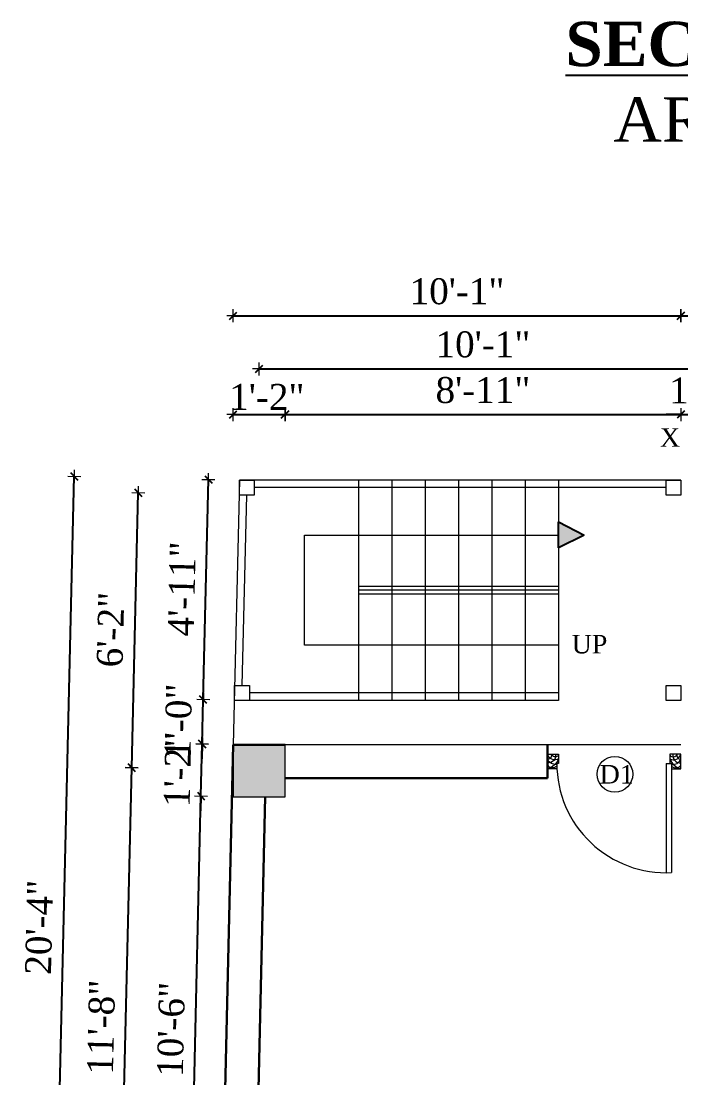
# Model space of a CAD drawing. Header units: inches. Extents: x 151827 to 346502, y -56182 to -23217.
# Drawn here: x 163094.5 to 163272.7, y -26095.1 to -25810 of the extents above; entities that cross this region are included whole.
import ezdxf

# ---------------------------------------------------------------- set-up
doc = ezdxf.new("R2010")
doc.units = ezdxf.units.IN
doc.header["$LTSCALE"] = 5
doc.header["$MEASUREMENT"] = 0
for name, color, linetype, lineweight in [('A-WALL', 7, 'Continuous', 9), ('Dimension', 7, 'Continuous', 18), ('DOOR', 62, 'Continuous', 0)]:
    doc.layers.add(name, color=color, linetype=linetype, lineweight=lineweight)
doc.layers.add('dim line', color=7, linetype='Continuous', lineweight=15, true_color=0xfab2b2)
doc.layers.add('TEXT', color=6, linetype='Continuous')
doc.layers.add('WALL', color=7, linetype='Continuous')
doc.styles.add('ordinary', font='times.ttf')
doc.dimstyles.new('Copy of 96', dxfattribs={"dimtxt": 7, "dimasz": 4, "dimexe": 0.5, "dimexo": 0.5, "dimgap": 3, "dimtad": 1, "dimdec": 1, "dimzin": 11, "dimdsep": 46, "dimlunit": 4, "dimtxsty": 'ordinary', "dimblk": 'OBLIQUE', "dimcen": 0.09, "dimse1": 1, "dimse2": 1, "dimclrt": 6, "dimazin": 0, "dimtfac": 1, "dimtdec": 1, "dimtix": 1, "dimtmove": 2, "dimatfit": 3, "dimldrblk": 'leader', "dimfxl": 0.5, "dimfxlon": 1, "dimtolj": 1, "dimtzin": 0, "dimarcsym": 0})

# ---------------------------------------------------------------- blocks, each defined once
blk = doc.blocks.new('oblique')
at = {"color": 0, "lineweight": -2}
blk.add_line((0.25, 0.25), (-0.25, -0.25), dxfattribs=at)
at = {"layer": 'dim line', "lineweight": 9}
for p, q in [((-0.4375, 0), (0.4375, 0)), ((0, 0.4375), (0, -0.4375))]:
    blk.add_line(p, q, dxfattribs=at)
blk = doc.blocks.new('*D1117')
at = {"layer": 'A-WALL', "color": 0, "lineweight": -2, "ltscale": 50, "transparency": 16777216}
blk.add_line((163151.79, -25916.13), (163165.79, -25916.13), dxfattribs=at)
at = {"layer": 'Defpoints', "color": 0, "ltscale": 50, "transparency": 16777216}
for p in [(163165.79, -25916.13), (163151.79, -26005.24), (163165.79, -26005.24)]:
    blk.add_point(p, dxfattribs=at)
at = {"layer": 'A-WALL', "color": 0, "lineweight": -2, "ltscale": 50, "transparency": 16777216, "xscale": 4, "yscale": 4, "zscale": 4, "rotation": 180}
blk.add_blockref('oblique', (163151.79, -25916.13), dxfattribs=at)
at = {"layer": 'A-WALL', "color": 0, "lineweight": -2, "ltscale": 50, "transparency": 16777216, "xscale": 4, "yscale": 4, "zscale": 4}
blk.add_blockref('oblique', (163165.79, -25916.13), dxfattribs=at)
at = {"layer": 'A-WALL', "color": 6, "ltscale": 50, "transparency": 16777216, "insert": (163160.88, -25911.38), "char_height": 7, "attachment_point": 5, "style": 'ordinary'}
blk.add_mtext('\\A1;1\'-2"', dxfattribs=at)
blk = doc.blocks.new('_OBLIQUE')
at = {"color": 0, "linetype": 'ByBlock'}
blk.add_line((-0.5, -0.5), (0.5, 0.5), dxfattribs=at)
blk = doc.blocks.new('leader')
at = {"layer": 'Dimension'}
for p, q in [((0, -4.328), (0, 4.328)), ((-4.424, 0), (4.424, 0))]:
    blk.add_line(p, q, dxfattribs=at)
blk = doc.blocks.new('*D1118')
at = {"layer": 'A-WALL', "color": 0, "lineweight": -2, "ltscale": 5, "transparency": 16777216}
blk.add_line((163165.79, -25916.13), (163272.67, -25916.13), dxfattribs=at)
at = {"layer": 'Defpoints', "color": 0, "ltscale": 5, "transparency": 16777216}
for p in [(163272.67, -25916.13), (163272.67, -25933.85), (163165.79, -26005.24)]:
    blk.add_point(p, dxfattribs=at)
at = {"layer": 'A-WALL', "color": 0, "lineweight": -2, "ltscale": 5, "transparency": 16777216, "xscale": 4, "yscale": 4, "zscale": 4, "rotation": 180}
blk.add_blockref('oblique', (163165.79, -25916.13), dxfattribs=at)
at = {"layer": 'A-WALL', "color": 0, "lineweight": -2, "ltscale": 5, "transparency": 16777216, "xscale": 4, "yscale": 4, "zscale": 4}
blk.add_blockref('oblique', (163272.67, -25916.13), dxfattribs=at)
at = {"layer": 'A-WALL', "color": 6, "ltscale": 5, "transparency": 16777216, "insert": (163219.23, -25909.57), "char_height": 7, "attachment_point": 5, "style": 'ordinary'}
blk.add_mtext('\\A1;8\'-11"', dxfattribs=at)
blk = doc.blocks.new('*D1119')
at = {"layer": 'A-WALL', "color": 0, "lineweight": -2, "ltscale": 5, "transparency": 16777216}
for p, q in [((163272.67, -25916.13), (163268.67, -25916.13)), ((163272.67, -25916.13), (163286.67, -25916.13)), ((163286.67, -25916.13), (163290.67, -25916.13))]:
    blk.add_line(p, q, dxfattribs=at)
at = {"layer": 'Defpoints', "color": 0, "ltscale": 5, "transparency": 16777216}
for p in [(163286.67, -25916.13), (163272.67, -25933.85), (163286.67, -25933.85)]:
    blk.add_point(p, dxfattribs=at)
at = {"layer": 'A-WALL', "color": 0, "lineweight": -2, "ltscale": 5, "transparency": 16777216, "xscale": 4, "yscale": 4, "zscale": 4}
blk.add_blockref('oblique', (163272.67, -25916.13), dxfattribs=at)
at = {"layer": 'A-WALL', "color": 0, "lineweight": -2, "ltscale": 5, "transparency": 16777216, "xscale": 4, "yscale": 4, "zscale": 4, "rotation": 180}
blk.add_blockref('oblique', (163286.67, -25916.13), dxfattribs=at)
at = {"layer": 'A-WALL', "color": 6, "ltscale": 5, "transparency": 16777216, "insert": (163279.67, -25909.63), "char_height": 7, "attachment_point": 5, "style": 'ordinary'}
blk.add_mtext('\\A1;1\'-2"', dxfattribs=at)
blk = doc.blocks.new('*D1125')
at = {"layer": 'A-WALL', "color": 0, "lineweight": -2, "ltscale": 5, "transparency": 16777216}
blk.add_line((163158.79, -25903.81), (163279.67, -25903.81), dxfattribs=at)
at = {"layer": 'Defpoints', "color": 0, "ltscale": 5, "transparency": 16777216}
for p in [(163279.67, -25903.81), (163158.79, -26012.24), (163279.67, -26012.24)]:
    blk.add_point(p, dxfattribs=at)
at = {"layer": 'A-WALL', "color": 0, "lineweight": -2, "ltscale": 5, "transparency": 16777216, "xscale": 4, "yscale": 4, "zscale": 4, "rotation": 180}
blk.add_blockref('oblique', (163158.79, -25903.81), dxfattribs=at)
at = {"layer": 'A-WALL', "color": 0, "lineweight": -2, "ltscale": 5, "transparency": 16777216, "xscale": 4, "yscale": 4, "zscale": 4}
blk.add_blockref('oblique', (163279.67, -25903.81), dxfattribs=at)
at = {"layer": 'A-WALL', "color": 6, "ltscale": 5, "transparency": 16777216, "insert": (163219.23, -25897.25), "char_height": 7, "attachment_point": 5, "style": 'ordinary'}
blk.add_mtext('\\A1;10\'-1"', dxfattribs=at)
blk = doc.blocks.new('*D1128')
at = {"layer": 'A-WALL', "color": 0, "lineweight": -2, "ltscale": 5, "transparency": 16777216}
blk.add_line((163151.79, -25889.48), (163272.67, -25889.48), dxfattribs=at)
at = {"layer": 'Defpoints', "color": 0, "ltscale": 5, "transparency": 16777216}
for p in [(163272.67, -25889.48), (163272.67, -25933.85), (163151.79, -26005.24)]:
    blk.add_point(p, dxfattribs=at)
at = {"layer": 'A-WALL', "color": 0, "lineweight": -2, "ltscale": 5, "transparency": 16777216, "xscale": 4, "yscale": 4, "zscale": 4, "rotation": 180}
blk.add_blockref('oblique', (163151.79, -25889.48), dxfattribs=at)
at = {"layer": 'A-WALL', "color": 0, "lineweight": -2, "ltscale": 5, "transparency": 16777216, "xscale": 4, "yscale": 4, "zscale": 4}
blk.add_blockref('oblique', (163272.67, -25889.48), dxfattribs=at)
at = {"layer": 'A-WALL', "color": 6, "ltscale": 5, "transparency": 16777216, "insert": (163212.23, -25882.92), "char_height": 7, "attachment_point": 5, "style": 'ordinary'}
blk.add_mtext('\\A1;10\'-1"', dxfattribs=at)
blk = doc.blocks.new('*D1129')
at = {"layer": 'A-WALL', "color": 0, "lineweight": -2, "ltscale": 5, "transparency": 16777216}
blk.add_line((163272.67, -25889.48), (163560.49, -25889.48), dxfattribs=at)
at = {"layer": 'Defpoints', "color": 0, "ltscale": 5, "transparency": 16777216}
for p in [(163560.49, -25889.48), (163272.67, -25933.85), (163560.49, -26089.51)]:
    blk.add_point(p, dxfattribs=at)
at = {"layer": 'A-WALL', "color": 0, "lineweight": -2, "ltscale": 5, "transparency": 16777216, "xscale": 4, "yscale": 4, "zscale": 4, "rotation": 180}
blk.add_blockref('oblique', (163272.67, -25889.48), dxfattribs=at)
at = {"layer": 'A-WALL', "color": 0, "lineweight": -2, "ltscale": 5, "transparency": 16777216, "xscale": 4, "yscale": 4, "zscale": 4}
blk.add_blockref('oblique', (163560.49, -25889.48), dxfattribs=at)
at = {"layer": 'A-WALL', "color": 6, "ltscale": 5, "transparency": 16777216, "insert": (163416.58, -25882.92), "char_height": 7, "attachment_point": 5, "style": 'ordinary'}
blk.add_mtext('\\A1;24\'-0"', dxfattribs=at)
blk = doc.blocks.new('*D1149')
at = {"layer": 'A-WALL', "color": 0, "lineweight": -2, "ltscale": 5, "transparency": 16777216}
blk.add_line((163140.1, -26145.32), (163143.09, -26019.03), dxfattribs=at)
at = {"layer": 'Defpoints', "color": 0, "ltscale": 5, "transparency": 16777216}
for p in [(163143.09, -26019.03), (163151.79, -26019.24), (163148.46, -26145.52)]:
    blk.add_point(p, dxfattribs=at)
at = {"layer": 'A-WALL', "color": 0, "lineweight": -2, "ltscale": 5, "transparency": 16777216, "xscale": 4, "yscale": 4, "zscale": 4}
for p, rotation in [((163143.09, -26019.03), 88.64238169298139), ((163140.1, -26145.32), 268.6423816929814)]:
    blk.add_blockref('oblique', p, dxfattribs=dict(at, rotation=rotation))
at = {"layer": 'A-WALL', "color": 6, "ltscale": 5, "transparency": 16777216, "insert": (163135.04, -26082.02), "char_height": 7, "attachment_point": 5, "rotation": 88.6424, "style": 'ordinary'}
blk.add_mtext('\\A1;10\'-6"', dxfattribs=at)
blk = doc.blocks.new('*D1150')
at = {"layer": 'A-WALL', "color": 0, "lineweight": -2, "ltscale": 5, "transparency": 16777216}
for p, q in [((163143.42, -26005.04), (163143.52, -26001.04)), ((163143.09, -26019.03), (163143.42, -26005.04)), ((163143.09, -26019.03), (163143, -26023.03))]:
    blk.add_line(p, q, dxfattribs=at)
at = {"layer": 'Defpoints', "color": 0, "ltscale": 5, "transparency": 16777216}
for p in [(163143.42, -26005.04), (163151.79, -26005.24), (163151.79, -26019.24)]:
    blk.add_point(p, dxfattribs=at)
at = {"layer": 'A-WALL', "color": 0, "lineweight": -2, "ltscale": 5, "transparency": 16777216, "xscale": 4, "yscale": 4, "zscale": 4}
for p, rotation in [((163143.42, -26005.04), 268.6423816929814), ((163143.09, -26019.03), 88.64238169298143)]:
    blk.add_blockref('oblique', p, dxfattribs=dict(at, rotation=rotation))
at = {"layer": 'A-WALL', "color": 6, "ltscale": 5, "transparency": 16777216, "insert": (163136.76, -26011.88), "char_height": 7, "attachment_point": 5, "rotation": 88.6424, "style": 'ordinary'}
blk.add_mtext('\\A1;1\'-2"', dxfattribs=at)
blk = doc.blocks.new('*D1151')
at = {"layer": 'A-WALL', "color": 0, "lineweight": -2, "ltscale": 5, "transparency": 16777216}
blk.add_line((163121.06, -26151.7), (163124.39, -26011.42), dxfattribs=at)
at = {"layer": 'Defpoints', "color": 0, "ltscale": 5, "transparency": 16777216}
for p in [(163124.39, -26011.42), (163158.79, -26012.24), (163155.46, -26152.52)]:
    blk.add_point(p, dxfattribs=at)
at = {"layer": 'A-WALL', "color": 0, "lineweight": -2, "ltscale": 5, "transparency": 16777216, "xscale": 4, "yscale": 4, "zscale": 4}
for p, rotation in [((163124.39, -26011.42), 88.64238169299772), ((163121.06, -26151.7), 268.6423816929977)]:
    blk.add_blockref('oblique', p, dxfattribs=dict(at, rotation=rotation))
at = {"layer": 'A-WALL', "color": 6, "ltscale": 5, "transparency": 16777216, "insert": (163116.17, -26081.41), "char_height": 7, "attachment_point": 5, "rotation": 88.6424, "style": 'ordinary'}
blk.add_mtext('\\A1;11\'-8"', dxfattribs=at)
blk = doc.blocks.new('*D1152')
at = {"layer": 'A-WALL', "color": 0, "lineweight": -2, "ltscale": 5, "transparency": 16777216}
for p, q in [((163143.71, -25993.04), (163143.8, -25989.04)), ((163143.42, -26005.04), (163143.71, -25993.04)), ((163143.42, -26005.04), (163143.33, -26009.04))]:
    blk.add_line(p, q, dxfattribs=at)
at = {"layer": 'Defpoints', "color": 0, "ltscale": 5, "transparency": 16777216}
for p in [(163143.71, -25993.04), (163152.07, -25993.24), (163151.79, -26005.24)]:
    blk.add_point(p, dxfattribs=at)
at = {"layer": 'A-WALL', "color": 0, "lineweight": -2, "ltscale": 5, "transparency": 16777216, "xscale": 4, "yscale": 4, "zscale": 4}
for p, rotation in [((163143.71, -25993.04), 268.6423816929814), ((163143.42, -26005.04), 88.64238169298143)]:
    blk.add_blockref('oblique', p, dxfattribs=dict(at, rotation=rotation))
at = {"layer": 'A-WALL', "color": 6, "ltscale": 5, "transparency": 16777216, "insert": (163137.01, -25998.88), "char_height": 7, "attachment_point": 5, "rotation": 88.6424, "style": 'ordinary'}
blk.add_mtext('\\A1;1\'-0"', dxfattribs=at)
blk = doc.blocks.new('*D1154')
at = {"layer": 'A-WALL', "color": 0, "lineweight": -2, "ltscale": 5, "transparency": 16777216}
blk.add_line((163124.39, -26011.42), (163126.15, -25937.22), dxfattribs=at)
at = {"layer": 'Defpoints', "color": 0, "ltscale": 5, "transparency": 16777216}
for p in [(163126.15, -25937.22), (163279.67, -25940.85), (163158.79, -26012.24)]:
    blk.add_point(p, dxfattribs=at)
at = {"layer": 'A-WALL', "color": 0, "lineweight": -2, "ltscale": 5, "transparency": 16777216, "xscale": 4, "yscale": 4, "zscale": 4}
for p, rotation in [((163126.15, -25937.22), 88.64238169298139), ((163124.39, -26011.42), 268.6423816929814)]:
    blk.add_blockref('oblique', p, dxfattribs=dict(at, rotation=rotation))
at = {"layer": 'A-WALL', "color": 6, "ltscale": 5, "transparency": 16777216, "insert": (163118.71, -25974.16), "char_height": 7, "attachment_point": 5, "rotation": 88.6424, "style": 'ordinary'}
blk.add_mtext('\\A1;6\'-2"', dxfattribs=at)
blk = doc.blocks.new('*D1155')
at = {"layer": 'A-WALL', "color": 0, "lineweight": -2, "ltscale": 5, "transparency": 16777216}
blk.add_line((163103.11, -26176.46), (163108.88, -25932.8), dxfattribs=at)
at = {"layer": 'Defpoints', "color": 0, "ltscale": 5, "transparency": 16777216}
for p in [(163108.88, -25932.8), (163153.48, -25933.85), (163147.71, -26177.52)]:
    blk.add_point(p, dxfattribs=at)
at = {"layer": 'A-WALL', "color": 0, "lineweight": -2, "ltscale": 5, "transparency": 16777216, "xscale": 4, "yscale": 4, "zscale": 4}
for p, rotation in [((163108.88, -25932.8), 88.64238169298139), ((163103.11, -26176.46), 268.6423816929814)]:
    blk.add_blockref('oblique', p, dxfattribs=dict(at, rotation=rotation))
at = {"layer": 'A-WALL', "color": 6, "ltscale": 5, "transparency": 16777216, "insert": (163099.44, -26054.47), "char_height": 7, "attachment_point": 5, "rotation": 88.6424, "style": 'ordinary'}
blk.add_mtext('\\A1;20\'-4"', dxfattribs=at)
blk = doc.blocks.new('*D1156')
at = {"layer": 'A-WALL', "color": 0, "lineweight": -2, "ltscale": 5, "transparency": 16777216}
blk.add_line((163143.71, -25993.04), (163145.11, -25933.66), dxfattribs=at)
at = {"layer": 'Defpoints', "color": 0, "ltscale": 5, "transparency": 16777216}
for p in [(163145.11, -25933.66), (163153.48, -25933.85), (163152.07, -25993.24)]:
    blk.add_point(p, dxfattribs=at)
at = {"layer": 'A-WALL', "color": 0, "lineweight": -2, "ltscale": 5, "transparency": 16777216, "xscale": 4, "yscale": 4, "zscale": 4}
for p, rotation in [((163145.11, -25933.66), 88.64238169298139), ((163143.71, -25993.04), 268.6423816929814)]:
    blk.add_blockref('oblique', p, dxfattribs=dict(at, rotation=rotation))
at = {"layer": 'A-WALL', "color": 6, "ltscale": 5, "transparency": 16777216, "insert": (163137.91, -25963.19), "char_height": 7, "attachment_point": 5, "rotation": 88.6424, "style": 'ordinary'}
blk.add_mtext('\\A1;4\'-11"', dxfattribs=at)
blk = doc.blocks.new('A$C27B36B59')
at = {"layer": 'DOOR'}
for p, q in [((0, 4), (0, 0)), ((2.5, 4), (0, 4)), ((2.5, 2.5), (2.5, 4)), ((0, 0), (3, 0)), ((3, 2.5), (2.5, 2.5)), ((3, 0), (3, 2.5))]:
    blk.add_line(p, q, dxfattribs=at)
for centre, radius, start, end in [((-1.4, -0.54), 4.75, 22.1411, 72.838), ((1.34, 2.09), 1.64, 45.138, 144.8948), ((2.21, 0.3), 2.49, 83.3149, 152.658), ((0.13, 0.37), 2.05, 349.4875, 93.6805), ((1.96, -0.47), 2.01, 58.7447, 166.495), ((-0.06, 0.32), 1.13, 343.542, 86.947), ((2.08, -0.4), 1.17, 38.2816, 160.1519)]:
    blk.add_arc(centre, radius, start, end, dxfattribs=at)
blk = doc.blocks.new('D2')
at = {"layer": 'DOOR'}
for p, q in [((74473.95, 24047.59), (74473.95, 24018.09)), ((74473.95, 24047.59), (74475.45, 24047.59)), ((74475.45, 24047.59), (74475.45, 24018.13))]:
    blk.add_line(p, q, dxfattribs=at)
blk.add_arc((74473.95, 24047.59), 29.5, 180, 272.9146, dxfattribs=at)
at = {"layer": 'DOOR', "xscale": -1, "rotation": 180}
blk.add_blockref('A$C27B36B59', (74441.95, 24050.09), dxfattribs=at)
at = {"layer": 'DOOR', "rotation": 180}
blk.add_blockref('A$C27B36B59', (74477.95, 24050.09), dxfattribs=at)

msp = doc.modelspace()

# ---------------------------------------------------------------- hatches: boundary and pattern name
at = {"ltscale": 5}
msp.add_hatch(color=256, dxfattribs=at).paths.add_polyline_path([(163239.67, -25952.13), (163239.67, -25945.12), (163246.56, -25948.7)])
at = {"layer": 'WALL', "linetype": 'ByBlock', "ltscale": 5, "true_color": 0xf8991e}
h = msp.add_hatch(color=30, dxfattribs=at)
h.dxf.hatch_style = 1
h.paths.add_polyline_path([(163151.79, -26019.24), (163165.79, -26019.24), (163165.79, -26005.24), (163151.79, -26005.24)])

# ---------------------------------------------------------------- linework, layer by layer
at = {"ltscale": 5}
for p, q in [((163239.67, -25952.13, -72.71), (163239.67, -25945.12, -72.71)), ((163239.67, -25945.12, -72.71), (163246.56, -25948.7, -72.71)), ((163246.56, -25948.7, -72.71), (163239.67, -25952.13, -72.71))]:
    msp.add_line(p, q, dxfattribs=at)
at = {"layer": 'A-WALL', "ltscale": 5}
for p, q in [((163153.48, -25933.85, -72.71), (163151.79, -26005.24, -72.71)), ((163272.67, -25933.85, -72.71), (163153.48, -25933.85, -72.71)), ((163185.67, -25933.85, -72.71), (163185.67, -25993.24, -72.71)), ((163194.67, -25933.85, -72.71), (163194.67, -25993.24, -72.71)), ((163203.67, -25933.85, -72.71), (163203.67, -25993.24, -72.71)), ((163212.67, -25933.85, -72.71), (163212.67, -25993.24, -72.71)), ((163221.67, -25933.85, -72.71), (163221.67, -25993.24, -72.71)), ((163230.67, -25933.85, -72.71), (163230.67, -25993.24, -72.71)), ((163239.67, -25933.85, -72.71), (163239.67, -25963.55, -72.71)), ((163155.39, -25937.85, -72.71), (163154.17, -25989.24, -72.71)), ((163268.67, -25935.85, -72.71), (163157.48, -25935.85, -72.71)), ((163171.06, -25978.39, -72.71), (163171.06, -25948.7, -72.71)), ((163171.06, -25948.7, -72.71), (163239.67, -25948.7, -72.71)), ((163239.67, -25962.55, -72.71), (163185.67, -25962.55, -72.71)), ((163239.67, -25963.55, -72.71), (163185.67, -25963.55, -72.71)), ((163239.67, -25963.55, -72.71), (163239.67, -25993.24, -72.71)), ((163239.67, -25964.55, -72.71), (163185.67, -25964.55, -72.71)), ((163239.67, -25978.39, -72.71), (163171.06, -25978.39, -72.71)), ((163239.67, -25991.24, -72.71), (163156.17, -25991.24, -72.71)), ((163239.67, -25993.24, -72.71), (163152.07, -25993.24, -72.71)), ((163272.67, -25993.24, -72.71), (163268.67, -25993.24, -72.71)), ((163272.67, -26005.24, -72.71), (163151.79, -26005.24, -72.71))]:
    msp.add_line(p, q, dxfattribs=at)
at = {"layer": 'A-WALL', "lineweight": 30}
for p, q in [((163151.79, -26005.24, -72.71), (163148.13, -26159.52, -72.71)), ((163165.79, -26005.24, -72.71), (163151.79, -26005.24, -72.71)), ((163236.67, -26014.24, -72.71), (163236.67, -26005.24, -72.71)), ((163165.79, -26014.24, -72.71), (163236.67, -26014.24, -72.71)), ((163160.46, -26019.24, -72.71), (163157.47, -26145.52, -72.71))]:
    msp.add_line(p, q, dxfattribs=at)
at = {"layer": 'A-WALL', "ltscale": 5, "elevation": -72.71}
for points in [[(163153.48, -25933.85), (163157.48, -25933.85), (163157.48, -25937.85), (163153.48, -25937.85)], [(163268.67, -25933.85), (163272.67, -25933.85), (163272.67, -25937.85), (163268.67, -25937.85)], [(163152.17, -25989.24), (163156.17, -25989.24), (163156.17, -25993.24), (163152.17, -25993.24)], [(163268.67, -25989.24), (163272.67, -25989.24), (163272.67, -25993.24), (163268.67, -25993.24)], [(163151.79, -26019.24), (163165.79, -26019.24), (163165.79, -26005.24), (163151.79, -26005.24)]]:
    msp.add_lwpolyline(points, close=True, dxfattribs=at)
at = {"layer": 'A-WALL', "ltscale": 5}
msp.add_circle((163254.85, -26013.18, -72.71), 4.82, dxfattribs=at)

# ---------------------------------------------------------------- block references
at = {"layer": 'WALL', "color": 2, "linetype": 'ByBlock'}
msp.add_blockref('D2', (88794.72, -50057.83, -72.71), dxfattribs=at)

# ---------------------------------------------------------------- texts
at = {"layer": 'TEXT', "style": 'ordinary'}
for s, p in [('X', (163267.01, -25924.83, -72.71)), ('UP', (163243.17, -25980.58, -72.71)), ('D1', (163250.73, -26015.68, -72.71))]:
    msp.add_text(s, height=5, dxfattribs=at).set_placement(p)
at = {"layer": 'TEXT', "char_height": 12, "width": 219.8151, "attachment_point": 8, "style": 'ordinary'}
for s, insert in [('{\\fTimes New Roman|b1|i0|c0|p18;\\LSECOND FLOOR PLAN}', (163340.68, -25822.31, -72.71)), ('AREA = 319.56 sq. ft.', (163336.37, -25846.43, -72.71))]:
    msp.add_mtext(s, dxfattribs=dict(at, insert=insert))

# ---------------------------------------------------------------- dimensions: what is measured, and where the dimension line sits
at = {"layer": 'A-WALL', "ltscale": 5}
for base, p1, p2, picture, middle in [((163272.67, -25889.48, -72.71), (163151.79, -26005.24, -72.71), (163272.67, -25933.85, -72.71), '*D1128', (163212.23, -25882.92, -72.71)), ((163560.49, -25889.48, -72.71), (163272.67, -25933.85, -72.71), (163560.49, -26089.51, -72.71), '*D1129', (163416.58, -25882.92, -72.71)), ((163279.67, -25903.81, -72.71), (163158.79, -26012.24, -72.71), (163279.67, -26012.24, -72.71), '*D1125', (163219.23, -25897.25, -72.71)), ((163272.67, -25916.13, -72.71), (163165.79, -26005.24, -72.71), (163272.67, -25933.85, -72.71), '*D1118', (163219.23, -25909.57, -72.71)), ((163286.67, -25916.13, -72.71), (163272.67, -25933.85, -72.71), (163286.67, -25933.85, -72.71), '*D1119', (163279.67, -25909.63, -72.71))]:
    dim = msp.add_linear_dim(base=base, p1=p1, p2=p2, dimstyle='Copy of 96', override={"dimdec": 0, "dimblk": 'oblique', "dimtdec": 0, "dimarcsym": 1}, dxfattribs=at)
    dim.commit()
    dim.dimension.update_dxf_attribs({"geometry": picture, "text_midpoint": middle})
at = {"layer": 'A-WALL', "ltscale": 50}
dim = msp.add_linear_dim(base=(163165.79, -25916.13, -72.71), p1=(163151.79, -26005.24, -72.71), p2=(163165.79, -26005.24, -72.71), dimstyle='Copy of 96', override={"dimdec": 0, "dimblk": 'oblique', "dimtdec": 0, "dimarcsym": 1}, dxfattribs=at)
dim.commit()
dim.dimension.update_dxf_attribs({"geometry": '*D1117', "text_midpoint": (163160.88, -25911.38, -72.71), "dimtype": 160})
at = {"layer": 'A-WALL', "ltscale": 5}
for base, p1, p2, picture, middle in [((163108.88, -25932.8, -72.71), (163147.71, -26177.52, -72.71), (163153.48, -25933.85, -72.71), '*D1155', (163099.44, -26054.47, -72.71)), ((163145.11, -25933.66, -72.71), (163152.07, -25993.24, -72.71), (163153.48, -25933.85, -72.71), '*D1156', (163137.91, -25963.19, -72.71)), ((163126.15, -25937.22, -72.71), (163158.79, -26012.24, -72.71), (163279.67, -25940.85, -72.71), '*D1154', (163118.71, -25974.16, -72.71)), ((163143.71, -25993.04, -72.71), (163151.79, -26005.24, -72.71), (163152.07, -25993.24, -72.71), '*D1152', (163137.01, -25998.88, -72.71)), ((163143.42, -26005.04, -72.71), (163151.79, -26019.24, -72.71), (163151.79, -26005.24, -72.71), '*D1150', (163136.76, -26011.88, -72.71)), ((163143.09, -26019.03, -72.71), (163148.46, -26145.52, -72.71), (163151.79, -26019.24, -72.71), '*D1149', (163135.04, -26082.02, -72.71))]:
    dim = msp.add_linear_dim(base=base, p1=p1, p2=p2, angle=268.6424, dimstyle='Copy of 96', override={"dimdec": 0, "dimblk": 'oblique', "dimtdec": 0, "dimarcsym": 1}, dxfattribs=at)
    dim.commit()
    dim.dimension.update_dxf_attribs({"geometry": picture, "text_midpoint": middle})
dim = msp.add_aligned_dim(p1=(163155.46, -26152.52, -72.71), p2=(163158.79, -26012.24, -72.71), distance=34.41, dimstyle='Copy of 96', override={"dimdec": 0, "dimblk": 'oblique', "dimtdec": 0, "dimarcsym": 1}, dxfattribs=at)
dim.commit()
dim.dimension.update_dxf_attribs({"geometry": '*D1151', "text_midpoint": (163116.17, -26081.41, -72.71)})

doc.saveas('drawing.dxf')
